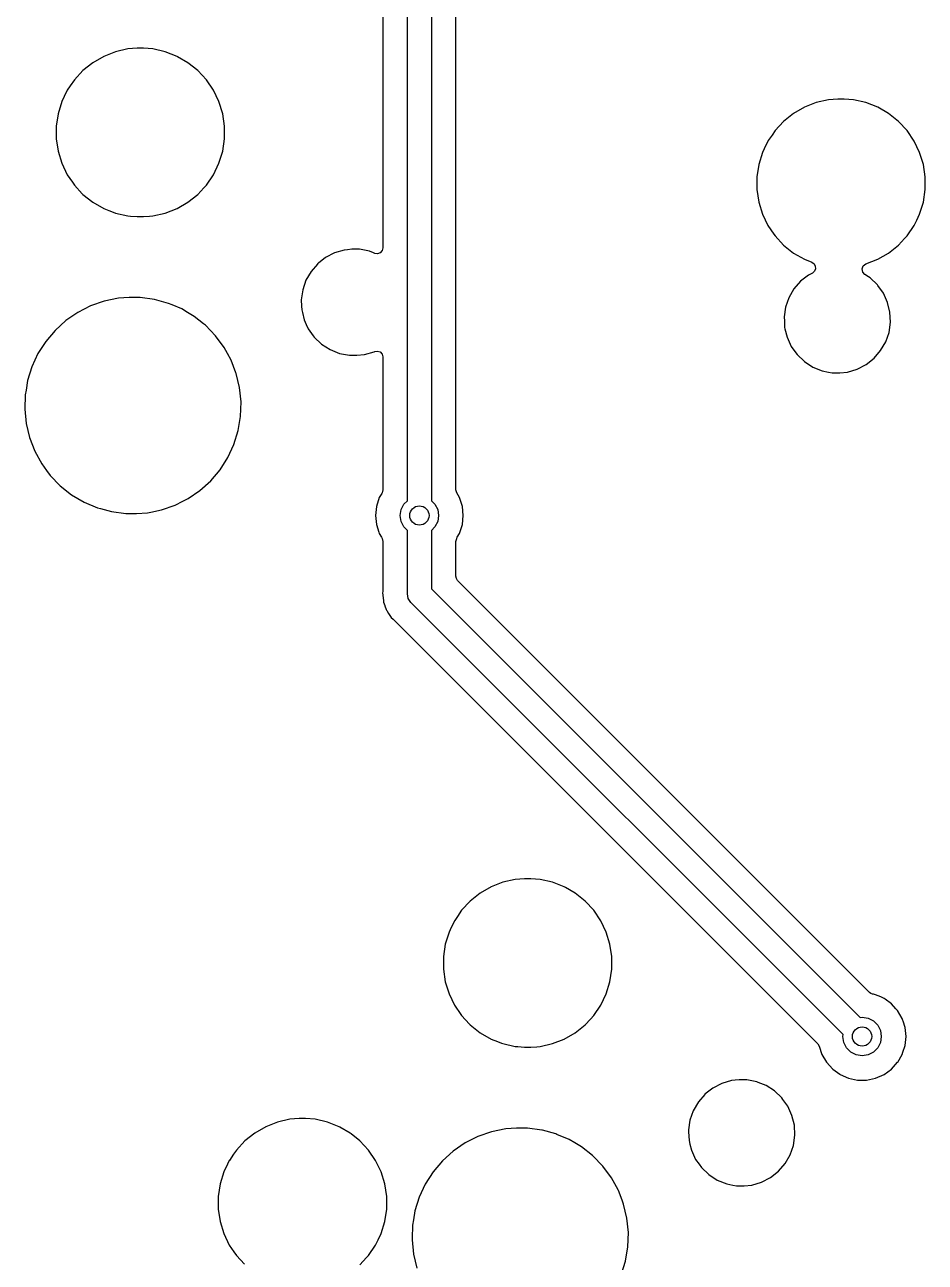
# Model space of a CAD drawing. Extents: x 15 to 269, y -160 to -43.
# Drawn here: x 204.09 to 222.81, y -95.11 to -69.39 of the extents above; entities that cross this region are included whole.
import ezdxf

# ---------------------------------------------------------------- set-up
doc = ezdxf.new("R2010")
doc.units = 0
doc.layers.add('BLACK', color=7, linetype='CONTINUOUS')

msp = doc.modelspace()

# ---------------------------------------------------------------- linework, layer by layer
at = {"layer": 'BLACK', "linetype": 'CONTINUOUS'}
for p, q in [((212.048, -79.2813), (212.048, -62.6513)), ((212.548, -62.5478), (212.548, -79.2813)), ((211.539, -62.9133), (211.539, -74.0246)), ((213.056, -72.8132), (213.056, -67.8276)), ((205.981, -69.949), (205.736, -70.0449)), ((206.236, -69.8906), (205.981, -69.949)), ((206.432, -69.8759), (206.236, -69.8906)), ((206.563, -69.8759), (206.432, -69.8759)), ((206.432, -69.8759), (206.432, -69.8759)), ((206.76, -69.8906), (206.563, -69.8759)), ((206.563, -69.8759), (206.563, -69.8759)), ((207.015, -69.949), (206.76, -69.8906)), ((207.26, -70.0449), (207.015, -69.949)), ((205.509, -70.1761), (205.304, -70.3396)), ((205.736, -70.0449), (205.509, -70.1761)), ((207.271, -70.0515), (207.26, -70.0449)), ((207.26, -70.0449), (207.26, -70.0449)), ((207.26, -70.0449), (207.26, -70.0449)), ((207.487, -70.1761), (207.271, -70.0515)), ((207.692, -70.3396), (207.487, -70.1761)), ((207.487, -70.1761), (207.487, -70.1761)), ((205.304, -70.3396), (205.126, -70.532)), ((207.87, -70.532), (207.692, -70.3396)), ((207.692, -70.3396), (207.692, -70.3396)), ((207.692, -70.3396), (207.692, -70.3396)), ((204.979, -70.7465), (204.978, -70.7487)), ((205.041, -70.6553), (204.979, -70.7465)), ((205.126, -70.532), (205.041, -70.6553)), ((208.018, -70.7487), (207.87, -70.532)), ((207.87, -70.532), (207.87, -70.532)), ((207.87, -70.532), (207.87, -70.532)), ((204.864, -70.9851), (204.787, -71.2358)), ((204.915, -70.8783), (204.864, -70.9851)), ((204.978, -70.7487), (204.915, -70.8783)), ((208.132, -70.9851), (208.018, -70.7487)), ((208.209, -71.2358), (208.132, -70.9851)), ((220.801, -70.9462), (220.545, -71.0046)), ((220.997, -70.9315), (220.801, -70.9462)), ((221.128, -70.9315), (220.997, -70.9315)), ((220.997, -70.9315), (220.997, -70.9315)), ((221.324, -70.9462), (221.128, -70.9315)), ((221.128, -70.9315), (221.128, -70.9315)), ((221.58, -71.0046), (221.324, -70.9462)), ((204.787, -71.2358), (204.747, -71.4953)), ((208.248, -71.4953), (208.209, -71.2358)), ((220.074, -71.2316), (219.869, -71.3952)), ((220.301, -71.1005), (220.074, -71.2316)), ((220.545, -71.0046), (220.301, -71.1005)), ((221.824, -71.1005), (221.58, -71.0046)), ((222.052, -71.2316), (221.824, -71.1005)), ((222.083, -71.257), (222.052, -71.2316)), ((222.257, -71.3952), (222.083, -71.257)), ((204.747, -71.4953), (204.747, -71.7576)), ((208.248, -71.7576), (208.248, -71.4953)), ((219.869, -71.3952), (219.69, -71.5875)), ((222.435, -71.5875), (222.257, -71.3952)), ((222.257, -71.3952), (222.257, -71.3952)), ((222.257, -71.3952), (222.257, -71.3952)), ((204.747, -71.7576), (204.787, -72.0171)), ((208.209, -72.0171), (208.248, -71.7576)), ((219.628, -71.6795), (219.55, -71.7932)), ((219.69, -71.5875), (219.628, -71.6795)), ((222.435, -71.5876), (222.435, -71.5875)), ((222.435, -71.5875), (222.435, -71.5875)), ((222.583, -71.8043), (222.435, -71.5876)), ((204.787, -72.0171), (204.864, -72.2678)), ((208.132, -72.2678), (208.209, -72.0171)), ((219.466, -71.964), (219.429, -72.0407)), ((219.542, -71.8043), (219.466, -71.964)), ((219.55, -71.7932), (219.542, -71.8043)), ((222.697, -72.0407), (222.583, -71.8043)), ((204.864, -72.2678), (204.978, -72.5041)), ((208.018, -72.5041), (208.132, -72.2678)), ((219.429, -72.0407), (219.351, -72.2914)), ((222.774, -72.2914), (222.697, -72.0407)), ((204.978, -72.5041), (205.085, -72.6611)), ((207.87, -72.7209), (208.018, -72.5041)), ((219.351, -72.2914), (219.312, -72.5508)), ((222.813, -72.5508), (222.774, -72.2914)), ((205.085, -72.6611), (205.126, -72.7209)), ((205.126, -72.7209), (205.291, -72.8997)), ((207.692, -72.9132), (207.819, -72.7768)), ((207.819, -72.7768), (207.87, -72.7209)), ((207.87, -72.7209), (207.87, -72.7209)), ((207.87, -72.7209), (207.87, -72.7209)), ((219.312, -72.5508), (219.312, -72.8132)), ((222.813, -72.8132), (222.813, -72.5508)), ((205.291, -72.8997), (205.304, -72.9132)), ((205.304, -72.9132), (205.509, -73.0768)), ((207.487, -73.0768), (207.692, -72.9132)), ((213.056, -79.0535), (213.056, -72.8132)), ((219.312, -72.8132), (219.351, -73.0726)), ((222.774, -73.0726), (222.813, -72.8132)), ((205.509, -73.0768), (205.736, -73.208)), ((205.736, -73.208), (205.845, -73.2508)), ((205.845, -73.2508), (205.967, -73.2987)), ((205.967, -73.2987), (205.981, -73.3039)), ((205.981, -73.3039), (206.236, -73.3622)), ((206.76, -73.3622), (207.015, -73.3039)), ((207.015, -73.3039), (207.26, -73.208)), ((207.26, -73.208), (207.487, -73.0768)), ((219.351, -73.0726), (219.429, -73.3234)), ((222.697, -73.3234), (222.774, -73.0726)), ((206.236, -73.3622), (206.292, -73.3664)), ((206.292, -73.3664), (206.432, -73.3769)), ((206.432, -73.3769), (206.432, -73.3769)), ((206.432, -73.3769), (206.563, -73.3769)), ((206.563, -73.3769), (206.686, -73.3678)), ((206.563, -73.3769), (206.563, -73.3769)), ((206.686, -73.3678), (206.76, -73.3622)), ((219.429, -73.3234), (219.542, -73.5597)), ((219.542, -73.5597), (219.664, -73.7384)), ((222.435, -73.7765), (222.583, -73.5597)), ((222.583, -73.5597), (222.636, -73.449)), ((222.636, -73.449), (222.697, -73.3234)), ((219.664, -73.7384), (219.69, -73.7765)), ((219.69, -73.7765), (219.869, -73.9688)), ((222.257, -73.9688), (222.382, -73.8336)), ((222.382, -73.8336), (222.435, -73.7765)), ((222.435, -73.7765), (222.435, -73.7765)), ((222.435, -73.7765), (222.435, -73.7765)), ((210.737, -74.0706), (210.536, -74.1299)), ((210.807, -74.064), (210.737, -74.0706)), ((210.894, -74.0556), (210.807, -74.064)), ((211.052, -74.0556), (210.894, -74.0556)), ((211.259, -74.0954), (211.052, -74.0556)), ((211.052, -74.0556), (211.052, -74.0556)), ((211.525, -74.0827), (211.485, -74.1273)), ((211.539, -74.0246), (211.525, -74.0827)), ((219.869, -73.9688), (219.869, -73.9688)), ((219.869, -73.9688), (220.074, -74.1324)), ((222.052, -74.1324), (222.257, -73.9688)), ((210.199, -74.3438), (210.183, -74.3563)), ((210.349, -74.2263), (210.199, -74.3438)), ((210.536, -74.1299), (210.349, -74.2263)), ((211.345, -74.1299), (211.259, -74.0954)), ((211.259, -74.0954), (211.259, -74.0954)), ((211.259, -74.0954), (211.259, -74.0954)), ((211.369, -74.1397), (211.345, -74.1299)), ((211.429, -74.1479), (211.369, -74.1397)), ((211.485, -74.1273), (211.429, -74.1479)), ((220.074, -74.1324), (220.301, -74.2636)), ((220.301, -74.2636), (220.454, -74.3237)), ((220.454, -74.3237), (220.501, -74.3557)), ((221.58, -74.3594), (221.824, -74.2636)), ((221.824, -74.2636), (222.052, -74.1324)), ((210.046, -74.5153), (209.94, -74.6974)), ((210.179, -74.3617), (210.046, -74.5153)), ((210.183, -74.3563), (210.179, -74.3617)), ((220.387, -74.59), (220.222, -74.72)), ((220.466, -74.5494), (220.387, -74.59)), ((220.509, -74.5129), (220.466, -74.5494)), ((220.501, -74.3557), (220.528, -74.4049)), ((220.531, -74.4611), (220.509, -74.5129)), ((220.528, -74.4049), (220.531, -74.4611)), ((221.501, -74.463), (221.526, -74.4003)), ((221.513, -74.5292), (221.501, -74.463)), ((221.558, -74.5795), (221.513, -74.5292)), ((221.526, -74.4003), (221.579, -74.3597)), ((221.634, -74.6288), (221.558, -74.5795)), ((221.579, -74.3597), (221.58, -74.3595)), ((221.58, -74.3595), (221.58, -74.3594)), ((209.94, -74.6974), (209.872, -74.8962)), ((220.222, -74.72), (220.084, -74.879)), ((221.669, -74.6511), (221.634, -74.6288)), ((221.821, -74.7962), (221.669, -74.6511)), ((221.83, -74.8089), (221.821, -74.7962)), ((221.943, -74.9676), (221.83, -74.8089)), ((206.043, -75.0746), (205.749, -75.1344)), ((206.268, -75.0595), (206.043, -75.0746)), ((206.493, -75.0595), (206.268, -75.0595)), ((206.268, -75.0595), (206.268, -75.0595)), ((206.791, -75.0996), (206.493, -75.0595)), ((207.081, -75.179), (206.791, -75.0996)), ((206.791, -75.0996), (206.791, -75.0996)), ((206.791, -75.0996), (206.791, -75.0996)), ((209.872, -74.8962), (209.842, -75.1044)), ((209.842, -75.1044), (209.842, -75.1044)), ((209.842, -75.1044), (209.848, -75.2359)), ((219.979, -75.0612), (219.91, -75.2599)), ((220.084, -74.879), (219.979, -75.0612)), ((222.031, -75.1589), (221.943, -74.9676)), ((221.943, -74.9676), (221.943, -74.9676)), ((221.943, -74.9676), (221.943, -74.9676)), ((205.197, -75.3685), (204.949, -75.5386)), ((205.465, -75.233), (205.197, -75.3685)), ((205.749, -75.1344), (205.465, -75.233)), ((207.156, -75.2107), (207.081, -75.179)), ((207.357, -75.2963), (207.156, -75.2107)), ((207.481, -75.3692), (207.357, -75.2963)), ((207.616, -75.4494), (207.481, -75.3692)), ((209.848, -75.2359), (209.852, -75.3145)), ((209.852, -75.3145), (209.865, -75.3693)), ((209.865, -75.3693), (209.901, -75.5189)), ((219.91, -75.2599), (219.881, -75.4588)), ((222.08, -75.3633), (222.031, -75.1589)), ((222.09, -75.5734), (222.08, -75.3633)), ((204.949, -75.5386), (204.726, -75.7402)), ((207.811, -75.6032), (207.616, -75.4494)), ((207.852, -75.6356), (207.811, -75.6032)), ((209.901, -75.5189), (209.946, -75.6178)), ((209.946, -75.6178), (209.989, -75.7102)), ((219.881, -75.4588), (219.88, -75.4681)), ((219.88, -75.4681), (219.884, -75.544)), ((219.884, -75.544), (219.89, -75.6782)), ((222.06, -75.7816), (222.09, -75.5734)), ((204.726, -75.7402), (204.532, -75.9696)), ((208.061, -75.8516), (207.852, -75.6356)), ((208.239, -76.0936), (208.061, -75.8516)), ((209.989, -75.7102), (210.089, -75.8512)), ((210.089, -75.8512), (210.111, -75.8816)), ((210.111, -75.8816), (210.263, -76.0267)), ((219.89, -75.6782), (219.897, -75.7063)), ((219.897, -75.7063), (219.94, -75.8826)), ((219.94, -75.8826), (219.984, -75.9804)), ((221.992, -75.9804), (222.06, -75.7816)), ((204.532, -75.9696), (204.37, -76.2229)), ((208.307, -76.2186), (208.239, -76.0936)), ((210.263, -76.0267), (210.263, -76.0267)), ((210.263, -76.0267), (210.263, -76.0267)), ((210.263, -76.0267), (210.44, -76.1404)), ((210.44, -76.1404), (210.44, -76.1405)), ((210.44, -76.1405), (210.635, -76.2186)), ((219.984, -75.9804), (220.027, -76.074)), ((220.027, -76.074), (220.122, -76.2076)), ((221.886, -76.1626), (221.992, -75.9804)), ((204.37, -76.2229), (204.244, -76.4955)), ((208.383, -76.3571), (208.307, -76.2186)), ((208.486, -76.6236), (208.383, -76.3571)), ((210.635, -76.2186), (210.764, -76.2435)), ((210.764, -76.2435), (210.842, -76.2584)), ((210.842, -76.2584), (210.842, -76.2584)), ((210.842, -76.2584), (210.999, -76.2584)), ((210.999, -76.2584), (211.156, -76.2435)), ((210.999, -76.2584), (210.999, -76.2584)), ((211.156, -76.2435), (211.358, -76.1842)), ((211.358, -76.184), (211.36, -76.1837)), ((211.358, -76.1842), (211.358, -76.184)), ((211.36, -76.1837), (211.369, -76.1809)), ((211.369, -76.1809), (211.37, -76.1815)), ((211.37, -76.1815), (211.42, -76.1703)), ((211.42, -76.1703), (211.48, -76.1883)), ((211.48, -76.1883), (211.523, -76.2335)), ((211.523, -76.2335), (211.539, -76.2942)), ((211.539, -76.2942), (211.539, -79.0535)), ((220.122, -76.2076), (220.149, -76.2453)), ((220.149, -76.2453), (220.301, -76.3905)), ((220.301, -76.3905), (220.301, -76.3905)), ((220.301, -76.3905), (220.301, -76.3905)), ((220.301, -76.3905), (220.478, -76.5042)), ((221.583, -76.4515), (221.749, -76.3215)), ((221.749, -76.3215), (221.886, -76.1626)), ((204.244, -76.4955), (204.155, -76.7825)), ((208.491, -76.6375), (208.486, -76.6236)), ((208.561, -76.9298), (208.491, -76.6375)), ((220.478, -76.5042), (220.478, -76.5042)), ((220.478, -76.5042), (220.673, -76.5824)), ((220.673, -76.5824), (220.802, -76.6072)), ((220.802, -76.6072), (220.88, -76.6222)), ((220.88, -76.6222), (220.88, -76.6222)), ((220.88, -76.6222), (221.038, -76.6222)), ((221.038, -76.6222), (221.195, -76.6072)), ((221.038, -76.6222), (221.038, -76.6222)), ((221.195, -76.6072), (221.396, -76.5479)), ((221.396, -76.5479), (221.583, -76.4515)), ((204.155, -76.7825), (204.121, -76.9828)), ((204.105, -77.0788), (204.095, -77.3787)), ((204.121, -76.9828), (204.105, -77.0788)), ((208.591, -77.2288), (208.561, -76.9298)), ((204.095, -77.3787), (204.095, -77.3791)), ((204.095, -77.3791), (204.125, -77.6781)), ((208.581, -77.5291), (208.591, -77.2288)), ((204.125, -77.6781), (204.194, -77.9704)), ((208.531, -77.8254), (208.581, -77.5291)), ((208.442, -78.1124), (208.531, -77.8254)), ((204.194, -77.9704), (204.302, -78.2508)), ((208.315, -78.385), (208.442, -78.1124)), ((204.302, -78.2508), (204.447, -78.5143)), ((208.154, -78.6382), (208.315, -78.385)), ((204.447, -78.5143), (204.548, -78.6512)), ((204.548, -78.6512), (204.625, -78.7562)), ((207.96, -78.8677), (208.154, -78.6382)), ((204.625, -78.7562), (204.834, -78.9722)), ((204.834, -78.9722), (205.07, -79.1585)), ((207.737, -79.0693), (207.96, -78.8677)), ((205.07, -79.1585), (205.328, -79.3116)), ((207.489, -79.2393), (207.737, -79.0693)), ((211.463, -79.2184), (211.404, -79.4001)), ((211.514, -79.1309), (211.463, -79.2184)), ((211.523, -79.1155), (211.514, -79.1309)), ((211.539, -79.0535), (211.523, -79.1155)), ((213.073, -79.1155), (213.056, -79.0535)), ((213.132, -79.2184), (213.073, -79.1155)), ((213.191, -79.4001), (213.132, -79.2184)), ((205.328, -79.3116), (205.605, -79.4289)), ((205.605, -79.4289), (205.605, -79.4289)), ((205.605, -79.4289), (205.605, -79.4289)), ((205.605, -79.4289), (205.669, -79.4464)), ((205.669, -79.4464), (205.895, -79.5083)), ((206.716, -79.5183), (206.937, -79.4734)), ((206.937, -79.4734), (207.221, -79.3749)), ((207.221, -79.3749), (207.382, -79.2934)), ((207.382, -79.2934), (207.489, -79.2393)), ((207.489, -79.2393), (207.489, -79.2393)), ((211.404, -79.4001), (211.384, -79.59)), ((211.898, -79.59), (211.917, -79.4664)), ((211.917, -79.4664), (211.974, -79.3549)), ((211.974, -79.3549), (212.048, -79.2813)), ((212.548, -79.2813), (212.621, -79.3549)), ((212.621, -79.3549), (212.678, -79.4664)), ((212.678, -79.4664), (212.698, -79.59)), ((213.211, -79.59), (213.191, -79.4001)), ((205.895, -79.5083), (206.193, -79.5483)), ((206.193, -79.5483), (206.418, -79.5483)), ((206.418, -79.5483), (206.643, -79.5333)), ((206.418, -79.5483), (206.418, -79.5483)), ((206.643, -79.5333), (206.716, -79.5183)), ((211.384, -79.59), (211.404, -79.7799)), ((211.917, -79.7136), (211.898, -79.59)), ((211.974, -79.8251), (211.917, -79.7136)), ((212.678, -79.7136), (212.621, -79.8251)), ((212.698, -79.59), (212.678, -79.7136)), ((213.191, -79.7799), (213.211, -79.59)), ((211.404, -79.7799), (211.455, -79.9375)), ((211.455, -79.9375), (211.463, -79.9616)), ((211.463, -79.9616), (211.509, -80.0416)), ((212.048, -79.8987), (211.974, -79.8251)), ((212.048, -81.2178), (212.048, -79.8987)), ((212.621, -79.8251), (212.548, -79.8987)), ((212.548, -79.8987), (212.548, -81.1142)), ((213.086, -80.0416), (213.132, -79.9616)), ((213.132, -79.9616), (213.191, -79.7799)), ((211.509, -80.0416), (211.523, -80.0645)), ((211.523, -80.0645), (211.539, -80.1265)), ((211.539, -80.1265), (211.539, -81.1535)), ((213.056, -80.1265), (213.073, -80.0645)), ((213.056, -80.8522), (213.056, -80.1265)), ((213.073, -80.0645), (213.086, -80.0416)), ((213.066, -80.8997), (213.056, -80.8522)), ((213.093, -80.9399), (213.066, -80.8997)), ((217.257, -85.1041), (213.093, -80.9399)), ((211.538, -81.1715), (211.534, -81.1956)), ((211.534, -81.1956), (211.539, -81.2455)), ((211.539, -81.1535), (211.538, -81.1715)), ((211.539, -81.2455), (211.539, -81.2563)), ((211.539, -81.2563), (211.539, -81.262)), ((211.539, -81.262), (211.543, -81.2931)), ((211.543, -81.2931), (211.543, -81.2966)), ((212.067, -81.3135), (212.048, -81.2178)), ((212.548, -81.1142), (221.46, -90.0263)), ((211.543, -81.2966), (211.55, -81.3734)), ((211.55, -81.3734), (211.554, -81.3928)), ((211.554, -81.3928), (211.555, -81.3939)), ((211.555, -81.3939), (211.555, -81.3939)), ((211.555, -81.3939), (211.58, -81.4638)), ((211.58, -81.4638), (211.581, -81.4652)), ((211.581, -81.4652), (211.582, -81.4686)), ((211.582, -81.4686), (211.606, -81.5416)), ((211.606, -81.5416), (211.615, -81.5595)), ((212.121, -81.3946), (212.067, -81.3135)), ((221.106, -90.3799), (212.121, -81.3946)), ((211.615, -81.5595), (211.615, -81.5605)), ((211.615, -81.5605), (211.615, -81.5605)), ((211.615, -81.5605), (211.62, -81.5677)), ((211.62, -81.5677), (211.657, -81.6239)), ((211.657, -81.6239), (211.659, -81.6269)), ((211.659, -81.6269), (211.699, -81.6914)), ((211.699, -81.6914), (211.699, -81.6914)), ((211.699, -81.6914), (211.699, -81.6924)), ((211.699, -81.6924), (211.712, -81.7079)), ((211.712, -81.7079), (211.713, -81.7087)), ((211.713, -81.7087), (211.713, -81.7087)), ((211.713, -81.7087), (211.753, -81.7463)), ((211.753, -81.7463), (211.768, -81.7607)), ((211.768, -81.7607), (211.771, -81.7632)), ((211.771, -81.7632), (220.58, -90.5729)), ((221.657, -89.5041), (217.257, -85.1041)), ((214.287, -87.1558), (214.031, -87.2142)), ((214.483, -87.1411), (214.287, -87.1558)), ((214.614, -87.1411), (214.483, -87.1411)), ((214.483, -87.1411), (214.483, -87.1411)), ((214.81, -87.1558), (214.614, -87.1411)), ((214.614, -87.1411), (214.614, -87.1411)), ((215.066, -87.2142), (214.81, -87.1558)), ((213.56, -87.4412), (213.355, -87.6048)), ((213.787, -87.31), (213.56, -87.4412)), ((214.031, -87.2142), (213.787, -87.31)), ((215.31, -87.31), (215.066, -87.2142)), ((215.334, -87.3237), (215.31, -87.31)), ((215.31, -87.31), (215.31, -87.31)), ((215.31, -87.31), (215.31, -87.31)), ((215.538, -87.4412), (215.334, -87.3237)), ((215.743, -87.6048), (215.538, -87.4412)), ((215.538, -87.4412), (215.538, -87.4412)), ((213.355, -87.6048), (213.176, -87.7971)), ((215.921, -87.7971), (215.743, -87.6048)), ((215.743, -87.6048), (215.743, -87.6048)), ((215.743, -87.6048), (215.743, -87.6048)), ((213.087, -87.9289), (213.034, -88.0064)), ((213.176, -87.7971), (213.087, -87.9289)), ((216.069, -88.0139), (215.921, -87.7971)), ((215.921, -87.7971), (215.921, -87.7971)), ((215.921, -87.7971), (215.921, -87.7971)), ((212.936, -88.2058), (212.915, -88.2503)), ((213.029, -88.0139), (212.936, -88.2058)), ((213.034, -88.0064), (213.029, -88.0139)), ((216.183, -88.2503), (216.069, -88.0139)), ((212.915, -88.2503), (212.837, -88.501)), ((216.26, -88.501), (216.183, -88.2503)), ((212.837, -88.501), (212.798, -88.7604)), ((216.299, -88.7604), (216.26, -88.501)), ((212.798, -88.7604), (212.798, -89.0228)), ((216.299, -89.0228), (216.299, -88.7604)), ((212.798, -89.0228), (212.837, -89.2822)), ((216.26, -89.2822), (216.299, -89.0228)), ((212.837, -89.2822), (212.915, -89.5329)), ((216.183, -89.5329), (216.26, -89.2822)), ((221.685, -89.5254), (221.657, -89.5041)), ((221.719, -89.5377), (221.685, -89.5254)), ((212.915, -89.5329), (213.029, -89.7693)), ((213.029, -89.7693), (213.16, -89.9626)), ((215.921, -89.9861), (216.069, -89.7693)), ((216.069, -89.7693), (216.183, -89.5329)), ((221.739, -89.5419), (221.719, -89.5377)), ((221.782, -89.5512), (221.739, -89.5419)), ((221.89, -89.5991), (221.782, -89.5512)), ((221.957, -89.6289), (221.89, -89.5991)), ((221.977, -89.6434), (221.957, -89.6289)), ((222.111, -89.7411), (221.977, -89.6434)), ((222.202, -89.842), (222.111, -89.7411)), ((213.16, -89.9626), (213.176, -89.9861)), ((213.176, -89.9861), (213.342, -90.1649)), ((215.852, -90.0608), (215.921, -89.9861)), ((215.921, -89.9861), (215.921, -89.9861)), ((215.921, -89.9861), (215.921, -89.9861)), ((221.46, -90.0263), (221.5, -90.02)), ((221.5, -90.02), (221.624, -90.0396)), ((221.624, -90.0396), (221.735, -90.0964)), ((222.239, -89.8831), (222.202, -89.842)), ((222.335, -90.0484), (222.239, -89.8831)), ((213.342, -90.1649), (213.355, -90.1784)), ((213.355, -90.1784), (213.56, -90.342)), ((215.538, -90.342), (215.743, -90.1784)), ((215.743, -90.1784), (215.852, -90.0608)), ((221.735, -90.0964), (221.824, -90.1849)), ((221.824, -90.1849), (221.88, -90.2964)), ((221.88, -90.2964), (221.9, -90.42)), ((222.348, -90.0898), (222.335, -90.0484)), ((222.352, -90.1009), (222.348, -90.0898)), ((222.394, -90.2301), (222.352, -90.1009)), ((222.414, -90.42), (222.394, -90.2301)), ((213.56, -90.342), (213.787, -90.4732)), ((213.787, -90.4732), (213.919, -90.5249)), ((213.919, -90.5249), (214.006, -90.5589)), ((215.066, -90.569), (215.31, -90.4732)), ((215.31, -90.4732), (215.538, -90.342)), ((221.1, -90.42), (221.106, -90.3799)), ((221.12, -90.5436), (221.1, -90.42)), ((221.176, -90.6551), (221.12, -90.5436)), ((221.88, -90.5436), (221.824, -90.6551)), ((221.9, -90.42), (221.88, -90.5436)), ((222.394, -90.6099), (222.414, -90.42)), ((214.006, -90.5589), (214.031, -90.569)), ((214.031, -90.569), (214.287, -90.6274)), ((214.287, -90.6274), (214.343, -90.6316)), ((214.343, -90.6316), (214.483, -90.6421)), ((214.483, -90.6421), (214.483, -90.6421)), ((214.483, -90.6421), (214.614, -90.6421)), ((214.614, -90.6421), (214.737, -90.6329)), ((214.614, -90.6421), (214.614, -90.6421)), ((214.737, -90.6329), (214.81, -90.6274)), ((214.81, -90.6274), (215.066, -90.569)), ((220.58, -90.5729), (220.61, -90.6223)), ((220.61, -90.6223), (220.665, -90.7916)), ((220.665, -90.7916), (220.761, -90.9569)), ((221.265, -90.7436), (221.176, -90.6551)), ((221.376, -90.8004), (221.265, -90.7436)), ((221.5, -90.82), (221.376, -90.8004)), ((221.624, -90.8004), (221.5, -90.82)), ((221.735, -90.7436), (221.624, -90.8004)), ((221.824, -90.6551), (221.735, -90.7436)), ((222.24, -90.9558), (222.335, -90.7916)), ((222.335, -90.7916), (222.349, -90.7457)), ((222.349, -90.7457), (222.394, -90.6099)), ((220.761, -90.9569), (220.761, -90.9569)), ((220.761, -90.9569), (220.889, -91.0989)), ((222.111, -91.0989), (222.239, -90.9569)), ((222.239, -90.9569), (222.24, -90.9558)), ((218.945, -91.3208), (218.865, -91.3285)), ((219.103, -91.3208), (218.945, -91.3208)), ((219.309, -91.3606), (219.103, -91.3208)), ((219.103, -91.3208), (219.103, -91.3208)), ((220.889, -91.0989), (221.036, -91.206)), ((221.036, -91.206), (221.043, -91.2111)), ((221.043, -91.2111), (221.218, -91.2888)), ((221.218, -91.2888), (221.405, -91.3285)), ((221.595, -91.3285), (221.782, -91.2888)), ((221.782, -91.2888), (221.957, -91.2111)), ((221.782, -91.2888), (221.782, -91.2888)), ((221.782, -91.2888), (221.782, -91.2888)), ((221.957, -91.2111), (222.111, -91.0989)), ((218.4, -91.4914), (218.234, -91.6215)), ((218.587, -91.395), (218.4, -91.4914)), ((218.788, -91.3358), (218.587, -91.395)), ((218.865, -91.3285), (218.788, -91.3358)), ((219.343, -91.3742), (219.309, -91.3606)), ((219.309, -91.3606), (219.309, -91.3606)), ((219.309, -91.3606), (219.309, -91.3606)), ((219.505, -91.4388), (219.343, -91.3742)), ((219.682, -91.5525), (219.505, -91.4388)), ((219.834, -91.6977), (219.682, -91.5525)), ((219.682, -91.5525), (219.682, -91.5525)), ((219.682, -91.5525), (219.682, -91.5525)), ((221.405, -91.3285), (221.405, -91.3285)), ((221.405, -91.3285), (221.595, -91.3285)), ((221.595, -91.3285), (221.595, -91.3285)), ((218.097, -91.7804), (217.991, -91.9626)), ((218.23, -91.6269), (218.097, -91.7804)), ((218.234, -91.6215), (218.23, -91.6269)), ((218.234, -91.6215), (218.234, -91.6215)), ((219.855, -91.7269), (219.834, -91.6977)), ((219.956, -91.869), (219.855, -91.7269)), ((217.991, -91.9626), (217.923, -92.1614)), ((220.043, -92.0603), (219.956, -91.869)), ((219.956, -91.869), (219.956, -91.869)), ((219.956, -91.869), (219.956, -91.869)), ((220.093, -92.2647), (220.043, -92.0603)), ((209.106, -92.2957), (208.878, -92.4269)), ((209.35, -92.1998), (209.106, -92.2957)), ((209.606, -92.1415), (209.35, -92.1998)), ((209.802, -92.1268), (209.606, -92.1415)), ((209.933, -92.1268), (209.802, -92.1268)), ((209.802, -92.1268), (209.802, -92.1268)), ((210.129, -92.1415), (209.933, -92.1268)), ((209.933, -92.1268), (209.933, -92.1268)), ((210.385, -92.1998), (210.129, -92.1415)), ((210.629, -92.2957), (210.385, -92.1998)), ((210.645, -92.3051), (210.629, -92.2957)), ((210.629, -92.2957), (210.629, -92.2957)), ((210.629, -92.2957), (210.629, -92.2957)), ((210.856, -92.4269), (210.645, -92.3051)), ((214.094, -92.3397), (213.799, -92.3996)), ((214.319, -92.3247), (214.094, -92.3397)), ((214.544, -92.3247), (214.319, -92.3247)), ((214.319, -92.3247), (214.319, -92.3247)), ((214.842, -92.3648), (214.544, -92.3247)), ((217.923, -92.1614), (217.894, -92.3607)), ((220.103, -92.4748), (220.093, -92.2647)), ((208.673, -92.5905), (208.495, -92.7828)), ((208.878, -92.4269), (208.673, -92.5905)), ((210.88, -92.4456), (210.856, -92.4269)), ((211.061, -92.5904), (210.88, -92.4456)), ((211.061, -92.5905), (211.061, -92.5904)), ((211.24, -92.7828), (211.061, -92.5905)), ((211.061, -92.5905), (211.061, -92.5905)), ((213.516, -92.4982), (213.247, -92.6337)), ((213.799, -92.3996), (213.516, -92.4982)), ((214.859, -92.3696), (214.842, -92.3648)), ((214.842, -92.3648), (214.842, -92.3648)), ((214.842, -92.3648), (214.842, -92.3648)), ((215.132, -92.4441), (214.859, -92.3696)), ((215.158, -92.4555), (215.132, -92.4441)), ((215.408, -92.5614), (215.158, -92.4555)), ((215.531, -92.6344), (215.408, -92.5614)), ((217.894, -92.3607), (217.893, -92.3696)), ((217.893, -92.3696), (217.894, -92.4032)), ((217.894, -92.4032), (217.903, -92.5797)), ((217.903, -92.5797), (217.922, -92.6581)), ((220.073, -92.683), (220.103, -92.4748)), ((208.437, -92.8678), (208.348, -92.9977)), ((208.495, -92.7828), (208.437, -92.8678)), ((211.387, -92.9995), (211.24, -92.7828)), ((211.24, -92.7828), (211.24, -92.7828)), ((211.24, -92.7828), (211.24, -92.7828)), ((213, -92.8038), (212.777, -93.0053)), ((213.247, -92.6337), (213, -92.8038)), ((215.667, -92.7146), (215.531, -92.6344)), ((215.895, -92.8948), (215.667, -92.7146)), ((217.922, -92.6581), (217.952, -92.7841)), ((217.952, -92.7841), (217.997, -92.8818)), ((220.004, -92.8818), (220.073, -92.683)), ((208.31, -93.076), (208.233, -93.2359)), ((208.347, -92.9996), (208.31, -93.076)), ((208.348, -92.9977), (208.347, -92.9996)), ((211.501, -93.2359), (211.387, -92.9995)), ((212.777, -93.0053), (212.583, -93.2348)), ((215.903, -92.9008), (215.895, -92.8948)), ((216.112, -93.1168), (215.903, -92.9008)), ((216.29, -93.3587), (216.112, -93.1168)), ((217.997, -92.8818), (218.04, -92.9754)), ((218.04, -92.9754), (218.111, -93.076)), ((218.111, -93.076), (218.162, -93.1467)), ((219.761, -93.2229), (219.899, -93.064)), ((219.899, -93.064), (220.004, -92.8818)), ((208.233, -93.2359), (208.156, -93.4866)), ((211.579, -93.4866), (211.501, -93.2359)), ((212.583, -93.2348), (212.421, -93.4881)), ((216.427, -93.6094), (216.29, -93.3587)), ((218.162, -93.1467), (218.314, -93.2919)), ((218.314, -93.2919), (218.314, -93.2919)), ((218.314, -93.2919), (218.314, -93.2919)), ((218.314, -93.2919), (218.491, -93.4056)), ((219.409, -93.4494), (219.596, -93.353)), ((219.596, -93.353), (219.761, -93.2229)), ((208.156, -93.4866), (208.117, -93.7461)), ((211.618, -93.7461), (211.579, -93.4866)), ((212.421, -93.4881), (212.295, -93.7606)), ((216.434, -93.6222), (216.427, -93.6094)), ((216.512, -93.8237), (216.434, -93.6222)), ((218.491, -93.4056), (218.491, -93.4056)), ((218.491, -93.4056), (218.686, -93.4838)), ((218.686, -93.4838), (218.815, -93.5086)), ((218.815, -93.5086), (218.893, -93.5236)), ((218.893, -93.5236), (218.893, -93.5236)), ((218.893, -93.5236), (219.05, -93.5236)), ((219.05, -93.5236), (219.207, -93.5086)), ((219.05, -93.5236), (219.05, -93.5236)), ((219.207, -93.5086), (219.409, -93.4494)), ((208.117, -93.7461), (208.117, -94.0084)), ((211.618, -94.0084), (211.618, -93.7461)), ((212.295, -93.7606), (212.206, -94.0476)), ((216.542, -93.9027), (216.512, -93.8237)), ((208.117, -94.0084), (208.156, -94.2679)), ((211.579, -94.2679), (211.618, -94.0084)), ((212.206, -94.0476), (212.175, -94.2304)), ((216.612, -94.195), (216.542, -93.9027)), ((208.156, -94.2679), (208.233, -94.5186)), ((211.501, -94.5186), (211.579, -94.2679)), ((212.156, -94.3439), (212.146, -94.6228)), ((212.175, -94.2304), (212.156, -94.3439)), ((216.642, -94.4939), (216.612, -94.195)), ((208.233, -94.5186), (208.347, -94.755)), ((211.387, -94.755), (211.441, -94.6443)), ((211.441, -94.6443), (211.501, -94.5186)), ((212.146, -94.6228), (212.146, -94.6443)), ((212.146, -94.6443), (212.176, -94.9432)), ((216.632, -94.7943), (216.642, -94.4939)), ((208.347, -94.755), (208.444, -94.8966)), ((208.444, -94.8966), (208.495, -94.9717)), ((211.24, -94.9717), (211.387, -94.755)), ((216.582, -95.0906), (216.632, -94.7943)), ((208.495, -94.9717), (208.666, -95.156)), ((211.061, -95.1641), (211.2, -95.0144)), ((211.2, -95.0144), (211.24, -94.9717)), ((211.24, -94.9717), (211.24, -94.9717)), ((211.24, -94.9717), (211.24, -94.9717)), ((212.176, -94.9432), (212.245, -95.2355)), ((216.493, -95.3776), (216.582, -95.0906))]:
    msp.add_line(p, q, dxfattribs=at)
at = {"layer": 'BLACK'}
for centre in [(212.298, -79.59), (221.5, -90.42)]:
    msp.add_circle(centre, 0.2, dxfattribs=at)

doc.saveas('drawing.dxf')
